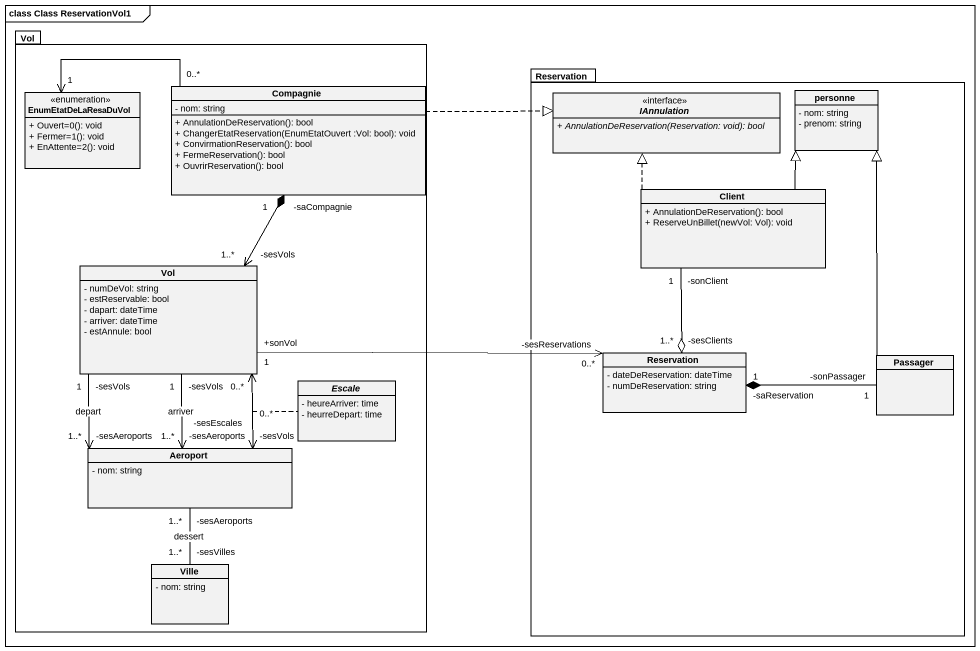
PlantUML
@startuml
mainframe class Class ReservationVol1
hide circle
hide empty members
skinparam classAttributeIconSize 0
package Vol {
  class Compagnie {
    - nom: string
    + AnnulationDeReservation(): bool
    + ChangerEtatReservation(EnumEtatOuvert :Vol: bool): void
    + ConvirmationReservation(): bool
    + FermeReservation(): bool
    + OuvrirReservation(): bool
  }
  enum EnumEtatDeLaResaDuVol {
    + Ouvert=0(): void
    + Fermer=1(): void
    + EnAttente=2(): void
  }
  class "Vol" as Vol_2 {
    - numDeVol: string
    - estReservable: bool
    - dapart: dateTime
    - arriver: dateTime
    - estAnnule: bool
  }
  abstract class Escale {
    - heureArriver: time
    - heurreDepart: time
  }
  class Aeroport {
    - nom: string
  }
  class Ville {
    - nom: string
  }
}
package Reservation {
  abstract class IAnnulation <<interface>> {
    {abstract} + AnnulationDeReservation(Reservation: void): bool
  }
  class personne {
    - nom: string
    - prenom: string
  }
  class Client {
    + AnnulationDeReservation(): bool
    + ReserveUnBillet(newVol: Vol): void
  }
  class "Reservation" as Reservation_2 {
    - dateDeReservation: dateTime
    - numDeReservation: string
  }
  class Passager
}
Compagnie .right.|> IAnnulation
EnumEtatDeLaResaDuVol "1" <-right- "0..*" Compagnie
Client .up.|> IAnnulation
Client -up-|> personne
Client "-sonClient\n1" --o "-sesClients\n1..*" Reservation_2
Vol_2 "-sesVols\n1..*" <-up-* "-saCompagnie\n1" Compagnie
Vol_2 "+sonVol\n1" -right-> "-sesReservations\n0..*" Reservation_2
Vol_2 "-sesEscales\n0..*" <--> "-sesVols\n0..*" Aeroport
(Vol_2, Aeroport) .. Escale
Passager -up-|> personne
Passager "-sonPassager\n1" -left-* "-saReservation\n1" Reservation_2
Aeroport "-sesAeroports\n1..*" <-up- "-sesVols\n1" Vol_2 : arriver
Aeroport "-sesAeroports\n1..*" <-up- "-sesVols\n1" Vol_2 : depart
Ville "-sesVilles\n1..*" -up- "-sesAeroports\n1..*" Aeroport : dessert
@enduml
